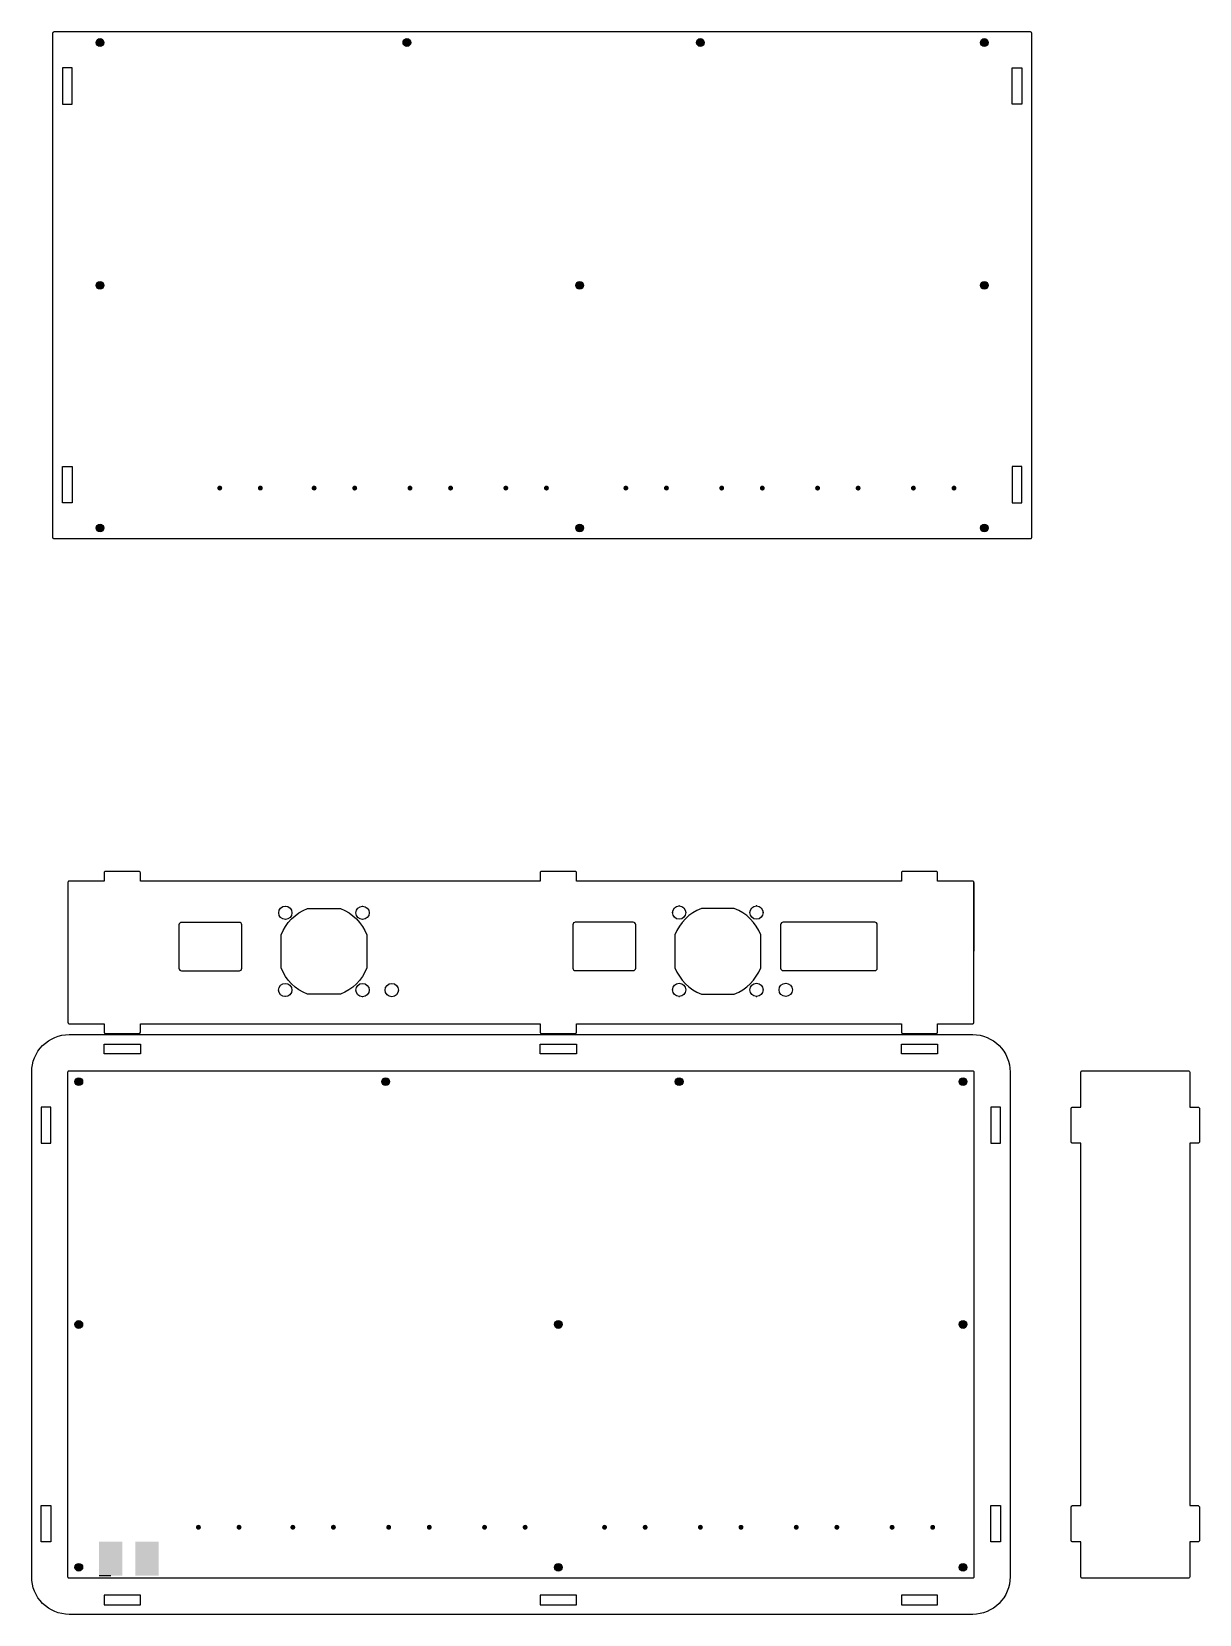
# Model space of a CAD drawing. Header units: millimetres. Extents: x 34 to 984, y 41 to 1211.
# Drawn here: x 500 to 984, y 556 to 1211 of the extents above; entities that cross this region are included whole.
import ezdxf

# ---------------------------------------------------------------- set-up
doc = ezdxf.new("R2010")
doc.units = ezdxf.units.MM
doc.layers.add('MultiLayer', color=9, linetype='Continuous')
doc.layers.add('Sketch Geometry (ANSI)', color=50, linetype='Continuous', lineweight=25, plot=False)
doc.layers.get('Sketch Geometry (ANSI)').off()

# ---------------------------------------------------------------- blocks, each defined once
blk = doc.blocks.new('NY_PMS_440_0025_PH_21')
at = {"layer": 'MultiLayer'}
h = blk.add_hatch(color=9, dxfattribs=at)
edge = h.paths.add_edge_path()
edge.add_arc((0, 0), 1.6, 0, 360)
blk = doc.blocks.new('NY_PMS_440_0025_PH_670')
at = {"layer": 'MultiLayer'}
h = blk.add_hatch(color=9, dxfattribs=at)
edge = h.paths.add_edge_path()
edge.add_arc((0, 0), 1.6, 0, 360)
blk = doc.blocks.new('NY_PMS_440_0025_PH_679')
at = {"layer": 'MultiLayer'}
h = blk.add_hatch(color=9, dxfattribs=at)
edge = h.paths.add_edge_path()
edge.add_arc((0, 0), 1.6, 0, 360)
blk = doc.blocks.new('NY_PMS_440_0025_PH_680')
at = {"layer": 'MultiLayer'}
h = blk.add_hatch(color=9, dxfattribs=at)
edge = h.paths.add_edge_path()
edge.add_arc((0, 0), 1.6, 0, 360)
blk = doc.blocks.new('KEYSTONE5001_938')
at = {"layer": 'MultiLayer'}
h = blk.add_hatch(color=9, dxfattribs=at)
edge = h.paths.add_edge_path()
edge.add_arc((0, 0), 1.02, 0, 360)
blk = doc.blocks.new('KEYSTONE5001_939')
at = {"layer": 'MultiLayer'}
h = blk.add_hatch(color=9, dxfattribs=at)
edge = h.paths.add_edge_path()
edge.add_arc((0, 0), 1.02, 0, 360)
blk = doc.blocks.new('KEYSTONE5001_940')
at = {"layer": 'MultiLayer'}
h = blk.add_hatch(color=9, dxfattribs=at)
edge = h.paths.add_edge_path()
edge.add_arc((0, 0), 1.02, 0, 360)
blk = doc.blocks.new('KEYSTONE5001_941')
at = {"layer": 'MultiLayer'}
h = blk.add_hatch(color=9, dxfattribs=at)
edge = h.paths.add_edge_path()
edge.add_arc((0, 0), 1.02, 0, 360)
blk = doc.blocks.new('KEYSTONE5001_942')
at = {"layer": 'MultiLayer'}
h = blk.add_hatch(color=9, dxfattribs=at)
edge = h.paths.add_edge_path()
edge.add_arc((0, 0), 1.02, 0, 360)
blk = doc.blocks.new('KEYSTONE5001_943')
at = {"layer": 'MultiLayer'}
h = blk.add_hatch(color=9, dxfattribs=at)
edge = h.paths.add_edge_path()
edge.add_arc((0, 0), 1.02, 0, 360)
blk = doc.blocks.new('KEYSTONE5001_944')
at = {"layer": 'MultiLayer'}
h = blk.add_hatch(color=9, dxfattribs=at)
edge = h.paths.add_edge_path()
edge.add_arc((0, 0), 1.02, 0, 360)
blk = doc.blocks.new('KEYSTONE5001_945')
at = {"layer": 'MultiLayer'}
h = blk.add_hatch(color=9, dxfattribs=at)
edge = h.paths.add_edge_path()
edge.add_arc((0, 0), 1.02, 0, 360)
blk = doc.blocks.new('KEYSTONE5000_946')
at = {"layer": 'MultiLayer'}
h = blk.add_hatch(color=9, dxfattribs=at)
edge = h.paths.add_edge_path()
edge.add_arc((0, 0), 1.02, 0, 360)
blk = doc.blocks.new('KEYSTONE5000_947')
at = {"layer": 'MultiLayer'}
h = blk.add_hatch(color=9, dxfattribs=at)
edge = h.paths.add_edge_path()
edge.add_arc((0, 0), 1.02, 0, 360)
blk = doc.blocks.new('KEYSTONE5000_948')
at = {"layer": 'MultiLayer'}
h = blk.add_hatch(color=9, dxfattribs=at)
edge = h.paths.add_edge_path()
edge.add_arc((0, 0), 1.02, 0, 360)
blk = doc.blocks.new('KEYSTONE5000_949')
at = {"layer": 'MultiLayer'}
h = blk.add_hatch(color=9, dxfattribs=at)
edge = h.paths.add_edge_path()
edge.add_arc((0, 0), 1.02, 0, 360)
blk = doc.blocks.new('KEYSTONE5000_950')
at = {"layer": 'MultiLayer'}
h = blk.add_hatch(color=9, dxfattribs=at)
edge = h.paths.add_edge_path()
edge.add_arc((0, 0), 1.02, 0, 360)
blk = doc.blocks.new('KEYSTONE5000_951')
at = {"layer": 'MultiLayer'}
h = blk.add_hatch(color=9, dxfattribs=at)
edge = h.paths.add_edge_path()
edge.add_arc((0, 0), 1.02, 0, 360)
blk = doc.blocks.new('KEYSTONE5000_952')
at = {"layer": 'MultiLayer'}
h = blk.add_hatch(color=9, dxfattribs=at)
edge = h.paths.add_edge_path()
edge.add_arc((0, 0), 1.02, 0, 360)
blk = doc.blocks.new('KEYSTONE5000_953')
at = {"layer": 'MultiLayer'}
h = blk.add_hatch(color=9, dxfattribs=at)
edge = h.paths.add_edge_path()
edge.add_arc((0, 0), 1.02, 0, 360)
blk = doc.blocks.new('CB35_36_CY_986')
at = {"layer": 'MultiLayer'}
blk.add_hatch(color=9, dxfattribs=at).paths.add_polyline_path([(-8.128, 4.826), (5.842, 4.826), (5.842, -4.826), (-8.128, -4.826)])
blk = doc.blocks.new('CB35_36_CY_987')
at = {"layer": 'MultiLayer'}
blk.add_hatch(color=9, dxfattribs=at).paths.add_polyline_path([(-8.128, 4.826), (5.842, 4.826), (5.842, -4.826), (-8.128, -4.826)])
blk = doc.blocks.new('NY_PMS_440_0025_PH_1516')
at = {"layer": 'MultiLayer'}
h = blk.add_hatch(color=9, dxfattribs=at)
edge = h.paths.add_edge_path()
edge.add_arc((0, 0), 1.6, 0, 360)
blk = doc.blocks.new('NY_PMS_440_0025_PH_1517')
at = {"layer": 'MultiLayer'}
h = blk.add_hatch(color=9, dxfattribs=at)
edge = h.paths.add_edge_path()
edge.add_arc((0, 0), 1.6, 0, 360)
blk = doc.blocks.new('NY_PMS_440_0025_PH_1518')
at = {"layer": 'MultiLayer'}
h = blk.add_hatch(color=9, dxfattribs=at)
edge = h.paths.add_edge_path()
edge.add_arc((0, 0), 1.6, 0, 360)
blk = doc.blocks.new('NY_PMS_440_0025_PH_1519')
at = {"layer": 'MultiLayer'}
h = blk.add_hatch(color=9, dxfattribs=at)
edge = h.paths.add_edge_path()
edge.add_arc((0, 0), 1.6, 0, 360)
blk = doc.blocks.new('NY_PMS_440_0025_PH_1520')
at = {"layer": 'MultiLayer'}
h = blk.add_hatch(color=9, dxfattribs=at)
edge = h.paths.add_edge_path()
edge.add_arc((0, 0), 1.6, 0, 360)
blk = doc.blocks.new('NY_PMS_440_0025_PH_1521')
at = {"layer": 'MultiLayer'}
h = blk.add_hatch(color=9, dxfattribs=at)
edge = h.paths.add_edge_path()
edge.add_arc((0, 0), 1.6, 0, 360)

msp = doc.modelspace()

# ---------------------------------------------------------------- linework, layer by layer
for p, q in [((890.43, 858.73), (890.43, 830.23)), ((528.35, 571.81), (533.18, 571.81))]:
    msp.add_line(p, q)
for points in [[(524.73, 1000.91), (509.73, 1000.91, -0.414214), (509.23, 1001.41), (509.23, 1210.41, -0.414214), (509.73, 1210.91), (524.73, 1210.91), (898.73, 1210.91), (913.73, 1210.91, -0.414214), (914.23, 1210.41), (914.23, 1001.41, -0.414214), (913.73, 1000.91), (898.73, 1000.91)], [(515.92, 800.23), (530.42, 800.23), (530.42, 796.73, 0.414214), (530.92, 796.23), (544.92, 796.23, 0.414214), (545.42, 796.73), (545.42, 800.23), (710.92, 800.23), (710.92, 796.73, 0.414214), (711.42, 796.23), (725.42, 796.23, 0.414214), (725.92, 796.73), (725.92, 800.23), (860.42, 800.23), (860.42, 796.73, 0.414214), (860.92, 796.23), (874.92, 796.23, 0.414214), (875.42, 796.73), (875.42, 800.23), (889.92, 800.23, 0.414117), (890.42, 800.73), (890.43, 858.73, 0.414311), (889.93, 859.23), (875.42, 859.23), (875.42, 862.73, 0.414214), (874.92, 863.23), (860.92, 863.23, 0.414214), (860.42, 862.73), (860.42, 859.23), (725.92, 859.23), (725.92, 862.73, 0.414214), (725.42, 863.23), (711.42, 863.23, 0.414214), (710.92, 862.73), (710.92, 859.23), (545.42, 859.23), (545.42, 862.73, 0.414214), (544.92, 863.23), (530.92, 863.23, 0.414214), (530.42, 862.73), (530.42, 859.23), (515.92, 859.23, 0.414214), (515.42, 858.73), (515.42, 800.73, 0.414214), (515.92, 800.23)], [(614.6, 847.9), (628.22, 847.9, -0.21258), (639.14, 836.96), (639.13, 823.34, -0.21258), (628.19, 812.42), (614.58, 812.43, -0.21258), (603.65, 823.37), (603.66, 836.98, -0.21258)], [(791.24, 847.97), (777.63, 847.97, 0.21258), (766.7, 837.04), (766.7, 823.42, 0.21258), (777.63, 812.49), (791.24, 812.49, 0.21258), (802.17, 823.42), (802.17, 837.04, 0.21258)], [(587.4, 830.17), (587.4, 841.17, 0.414214), (586.4, 842.17), (562.4, 842.17, 0.414214), (561.4, 841.17), (561.4, 830.17), (561.4, 823.17, 0.414214), (562.4, 822.17), (586.4, 822.17, 0.414214), (587.4, 823.17)], [(750.43, 830.23), (750.43, 841.23, 0.414214), (749.43, 842.23), (725.43, 842.23, 0.414214), (724.43, 841.23), (724.43, 830.23), (724.43, 823.23, 0.414214), (725.43, 822.23), (749.43, 822.23, 0.414214), (750.43, 823.23)], [(810.43, 830.23), (810.43, 823.23, 0.414214), (811.43, 822.23), (849.43, 822.23, 0.414214), (850.43, 823.23), (850.43, 830.23), (850.43, 841.23, 0.414214), (849.43, 842.23), (811.43, 842.23, 0.414214), (810.43, 841.23)], [(515.92, 795.73), (889.92, 795.73, -0.414214), (905.42, 780.23), (905.42, 571.23, -0.414214), (889.92, 555.73), (515.92, 555.73, -0.414214), (500.42, 571.23), (500.42, 780.23, -0.414214)], [(515.92, 780.73), (889.92, 780.73, -0.414214), (890.42, 780.23), (890.42, 571.23, -0.414214), (889.92, 570.73), (515.92, 570.73, -0.414214), (515.42, 571.23), (515.42, 780.23, -0.414214)], [(934.73, 750.73), (931.23, 750.73, -0.414214), (930.73, 751.23), (930.73, 765.23, -0.414214), (931.23, 765.73), (934.73, 765.73), (934.73, 780.23, -0.414214), (935.23, 780.73), (979.23, 780.73, -0.414214), (979.73, 780.23), (979.73, 765.73), (983.23, 765.73, -0.414214), (983.73, 765.23), (983.73, 751.23, -0.414214), (983.23, 750.73), (979.73, 750.73), (979.73, 600.73), (983.23, 600.73, -0.414214), (983.73, 600.23), (983.73, 586.23, -0.414214), (983.23, 585.73), (979.73, 585.73), (979.73, 571.23, -0.414214), (979.23, 570.73), (935.23, 570.73, -0.414214), (934.73, 571.23), (934.73, 585.73), (931.23, 585.73, -0.414214), (930.73, 586.23), (930.73, 600.23, -0.414214), (931.23, 600.73), (934.73, 600.73)]]:
    msp.add_lwpolyline(points, format="xyb", close=True)
for points in [[(513.23, 1195.91), (513.23, 1180.91), (517.23, 1180.91), (517.23, 1195.91)], [(910.23, 1195.91), (910.23, 1180.91), (906.23, 1180.91), (906.23, 1195.91)], [(513.23, 1015.91), (513.23, 1030.91), (517.23, 1030.91), (517.23, 1015.91)], [(910.23, 1015.91), (910.23, 1030.91), (906.23, 1030.91), (906.23, 1015.91)], [(530.42, 791.73), (545.42, 791.73), (545.42, 787.73), (530.42, 787.73)], [(710.92, 791.73), (725.92, 791.73), (725.92, 787.73), (710.92, 787.73)], [(860.42, 791.73), (875.42, 791.73), (875.42, 787.73), (860.42, 787.73)], [(504.42, 765.73), (504.42, 750.73), (508.42, 750.73), (508.42, 765.73)], [(901.42, 750.73), (901.42, 765.73), (897.42, 765.73), (897.42, 750.73)], [(504.42, 585.73), (504.42, 600.73), (508.42, 600.73), (508.42, 585.73)], [(901.42, 600.73), (901.42, 585.73), (897.42, 585.73), (897.42, 600.73)], [(530.42, 559.73), (545.42, 559.73), (545.42, 563.73), (530.42, 563.73)], [(710.92, 559.73), (725.92, 559.73), (725.92, 563.73), (710.92, 563.73)], [(860.42, 559.73), (875.42, 559.73), (875.42, 563.73), (860.42, 563.73)]]:
    msp.add_lwpolyline(points, close=True)
for points in [[(602.67, 846.04), (602.67, 846.29)], [(605.29, 848.91), (605.54, 848.91)], [(637.27, 848.89), (637.53, 848.89)], [(640.15, 846.27), (640.15, 846.01)], [(765.7, 846.35), (765.7, 846.1)], [(768.57, 848.97), (768.32, 848.97)], [(800.55, 848.97), (800.3, 848.97)], [(803.17, 846.1), (803.17, 846.35)], [(602.65, 814.06), (602.65, 814.31)], [(640.12, 814.28), (640.12, 814.03)], [(765.7, 814.37), (765.7, 814.11)], [(803.17, 814.11), (803.17, 814.37)], [(605.52, 811.43), (605.27, 811.43)], [(637.5, 811.41), (637.25, 811.41)], [(768.32, 811.49), (768.57, 811.49)], [(800.3, 811.49), (800.55, 811.49)]]:
    msp.add_lwpolyline(points)
for centre, radius in [((528.73, 1206.41), 1.6), ((655.73, 1206.41), 1.6), ((777.23, 1206.41), 1.6), ((894.73, 1206.41), 1.6), ((528.73, 1105.91), 1.6), ((727.23, 1105.91), 1.6), ((894.73, 1105.91), 1.6), ((528.73, 1005.41), 1.6), ((727.23, 1005.41), 1.6), ((894.73, 1005.41), 1.6), ((605.42, 846.16), 2.75), ((637.4, 846.14), 2.75), ((768.44, 846.22), 2.75), ((800.43, 846.22), 2.75), ((605.39, 814.18), 2.75), ((637.38, 814.16), 2.75), ((649.47, 814.16), 2.75), ((768.44, 814.24), 2.75), ((800.43, 814.24), 2.75), ((812.52, 814.24), 2.75), ((519.92, 776.23), 1.6), ((646.92, 776.23), 1.6), ((768.42, 776.23), 1.6), ((885.92, 776.23), 1.6), ((519.92, 675.73), 1.6), ((718.42, 675.73), 1.6), ((885.92, 675.73), 1.6), ((519.92, 575.23), 1.6), ((718.42, 575.23), 1.6), ((885.92, 575.23), 1.6)]:
    msp.add_circle(centre, radius)

# ---------------------------------------------------------------- block references
at = {"color": 2, "true_color": 0xf1eb1f}
for p in [(528.73, 1105.91), (519.92, 675.73)]:
    msp.add_blockref('NY_PMS_440_0025_PH_1516', p, dxfattribs=at)
at = {"layer": 'Sketch Geometry (ANSI)', "color": 2, "true_color": 0xf1eb1f}
for name, p in [('NY_PMS_440_0025_PH_1521', (528.73, 1206.41)), ('NY_PMS_440_0025_PH_21', (655.73, 1206.41)), ('NY_PMS_440_0025_PH_670', (777.23, 1206.41)), ('NY_PMS_440_0025_PH_1520', (894.73, 1206.41)), ('NY_PMS_440_0025_PH_679', (727.23, 1105.91)), ('NY_PMS_440_0025_PH_1517', (894.73, 1105.91)), ('NY_PMS_440_0025_PH_1518', (528.73, 1005.41)), ('NY_PMS_440_0025_PH_680', (727.23, 1005.41)), ('NY_PMS_440_0025_PH_1519', (894.73, 1005.41)), ('NY_PMS_440_0025_PH_1521', (519.92, 776.23)), ('NY_PMS_440_0025_PH_21', (646.92, 776.23)), ('NY_PMS_440_0025_PH_670', (768.42, 776.23)), ('NY_PMS_440_0025_PH_1520', (885.92, 776.23)), ('NY_PMS_440_0025_PH_679', (718.42, 675.73)), ('NY_PMS_440_0025_PH_1517', (885.92, 675.73)), ('NY_PMS_440_0025_PH_1518', (519.92, 575.23)), ('NY_PMS_440_0025_PH_680', (718.42, 575.23)), ('NY_PMS_440_0025_PH_1519', (885.92, 575.23))]:
    msp.add_blockref(name, p, dxfattribs=at)
at = {"layer": 'Sketch Geometry (ANSI)', "rotation": 90}
for name, p in [('KEYSTONE5000_953', (578.27, 1021.97)), ('KEYSTONE5001_945', (595.07, 1021.97)), ('KEYSTONE5000_952', (617.33, 1021.96)), ('KEYSTONE5001_944', (634.14, 1021.96)), ('KEYSTONE5000_951', (657.01, 1021.96)), ('KEYSTONE5001_943', (673.81, 1021.96)), ('KEYSTONE5000_950', (696.68, 1021.96)), ('KEYSTONE5001_942', (713.49, 1021.96)), ('KEYSTONE5000_949', (746.36, 1021.96)), ('KEYSTONE5001_941', (763.16, 1021.96)), ('KEYSTONE5000_948', (786.03, 1021.96)), ('KEYSTONE5001_940', (802.84, 1021.96)), ('KEYSTONE5000_947', (825.71, 1021.95)), ('KEYSTONE5001_939', (842.51, 1021.95)), ('KEYSTONE5000_946', (865.38, 1021.95)), ('KEYSTONE5001_938', (882.19, 1021.95)), ('KEYSTONE5000_953', (569.45, 591.79)), ('KEYSTONE5001_945', (586.26, 591.79)), ('KEYSTONE5000_952', (608.52, 591.79)), ('KEYSTONE5001_944', (625.32, 591.79)), ('KEYSTONE5000_951', (648.19, 591.78)), ('KEYSTONE5001_943', (665, 591.78)), ('KEYSTONE5000_950', (687.87, 591.78)), ('KEYSTONE5001_942', (704.67, 591.78)), ('KEYSTONE5000_949', (737.54, 591.78)), ('KEYSTONE5001_941', (754.35, 591.78)), ('KEYSTONE5000_948', (777.22, 591.78)), ('KEYSTONE5001_940', (794.02, 591.78)), ('KEYSTONE5000_947', (816.89, 591.78)), ('KEYSTONE5001_939', (833.7, 591.78)), ('KEYSTONE5000_946', (856.56, 591.77)), ('KEYSTONE5001_938', (873.37, 591.77)), ('CB35_36_CY_987', (533.18, 579.94)), ('CB35_36_CY_986', (548.16, 579.94))]:
    msp.add_blockref(name, p, dxfattribs=at)

doc.saveas('drawing.dxf')
